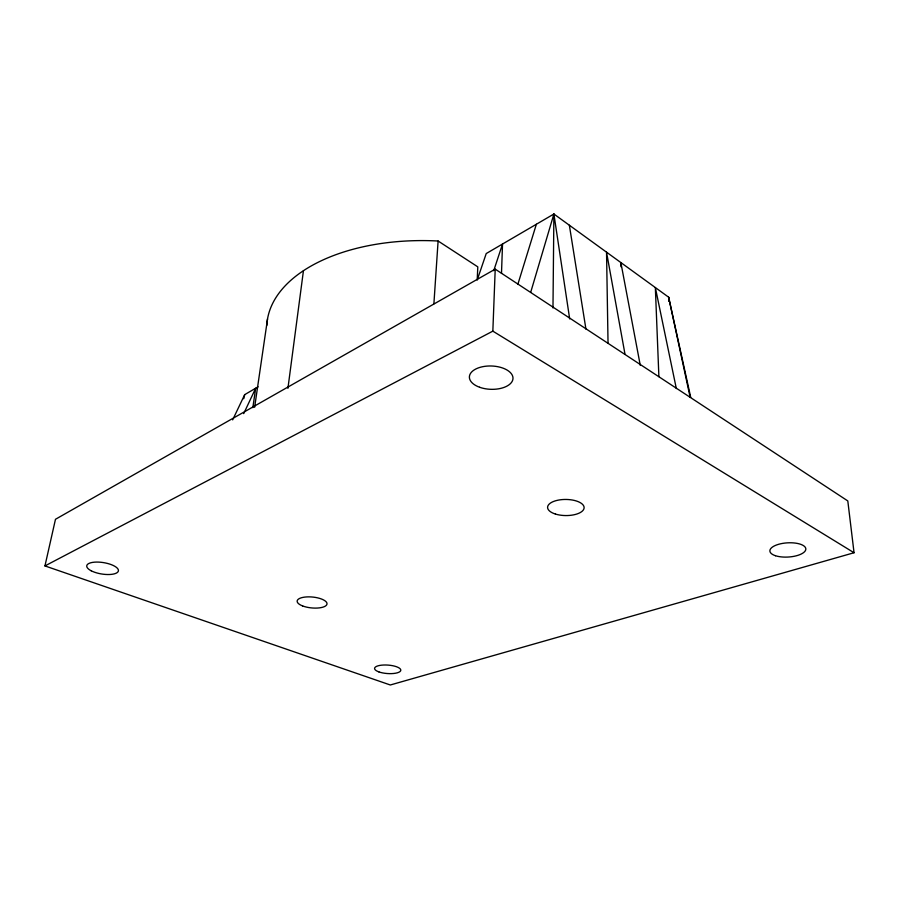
<?xml version="1.0" encoding="UTF-8"?>
<svg xmlns="http://www.w3.org/2000/svg" width="899" height="899" viewBox="0 0 899 899"><rect width="100%" height="100%" fill="white"/><g stroke="black" fill="none" stroke-linecap="round" stroke-linejoin="round"><path stroke-width="1.35" d="M552.975 307.941L553.896 214.018L486.224 253.552L477.2 280.061M501.496 273.42L502.53 244.034L493.731 270.7M44.95 565.921L492.843 331.147L495.214 269.149L847.802 500.934L854.05 552.739L390.312 684.982L44.95 565.921L55.48 519.285L495.214 269.149M477.223 279.42L477.807 266.868L438.105 241.011A169.349 94.698 3.8 0 0 266.801 325.46M433.891 303.817L438.105 241.011M287.927 388.312L303.435 270.779M252.833 407.618L255.687 388.222L243.708 413.619M254.631 407.292L267.542 318.943M243.719 398.729L244.708 394.639L258.069 386.828M530.781 292.029L553.896 214.018L668.642 297.198L690.702 397.291M517.813 284.444L536.355 224.267M232.661 419.867L244.708 394.639M492.843 331.147L854.05 552.739M690.106 397.133L668.642 297.198L668.834 301.379M676.329 388.548L655.349 287.568L658.888 376.67M640.29 365.421L620.861 262.564L620.962 266.778M624.996 354.206L606.544 252.192L608.039 343.339M569.359 225.233L585.934 329.101M553.896 214.018L569.685 318.943M555.413 514.048A18.261 8.057 0.5 0 0 584.047 508.34A18.261 8.057 0.5 0 0 558.099 500.159A18.261 8.057 0.5 0 0 555.413 514.048M302.615 605.937A14.991 5.461 5.5 0 0 326.809 604.622A14.991 5.461 5.5 0 0 306.817 596.914A14.991 5.461 5.5 0 0 302.615 605.937M91.215 570.786A16.025 5.765 9.1 0 0 117.825 572.022A16.025 5.765 9.1 0 0 98.721 562.111A16.025 5.765 9.1 0 0 91.215 570.786M479.639 387.267A21.812 11.665 2 0 0 512.981 378.591A21.812 11.665 2 0 0 480.954 367.095A21.812 11.665 2 0 0 479.639 387.267M775.444 555.717A18.014 7.113 -3.4 0 0 805.324 550.75A18.014 7.113 -3.4 0 0 782.759 543.367A18.014 7.113 -3.4 0 0 775.444 555.717M378.861 671.89A13.137 4.237 4.1 0 0 400.505 671.036A13.137 4.237 4.1 0 0 383.727 665.013A13.137 4.237 4.1 0 0 378.861 671.89"/></g></svg>
